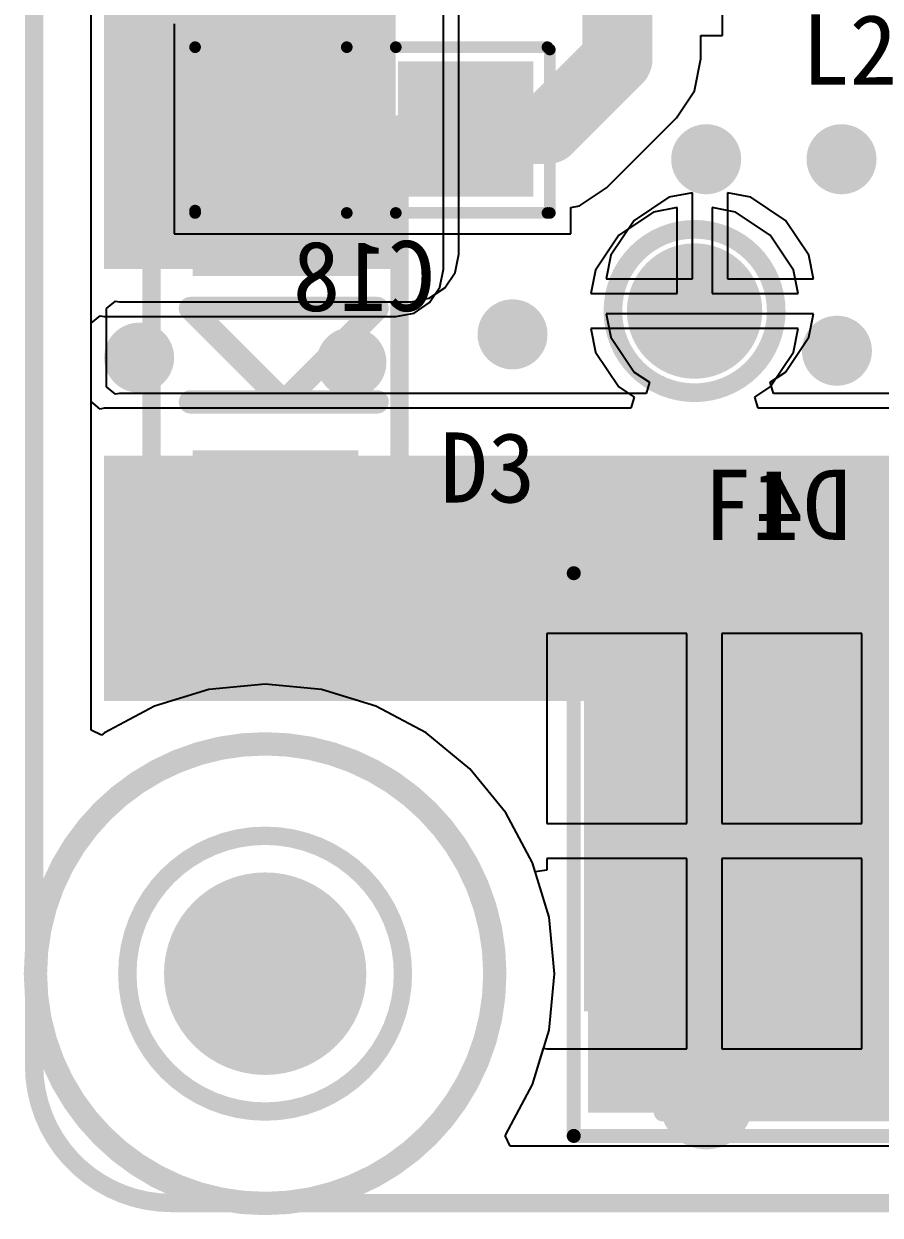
# Model space of a CAD drawing. Header units: millimetres. Extents: x 192 to 285.3, y 128.7 to 184.7.
# Drawn here: x 191.99 to 201.31, y 134.47 to 147.43 of the extents above; entities that cross this region are included whole.
import ezdxf

# ---------------------------------------------------------------- set-up
doc = ezdxf.new("R2010")
doc.units = ezdxf.units.MM
for name, color, linetype in [('BottomLayer', 5, 'Continuous'), ('BottomOverlay', 54, 'Continuous'), ('BottomPaste', 16, 'Continuous'), ('BottomSolder', 6, 'Continuous'), ('ConnectLayer', 7, 'Continuous'), ('KeepOutLayer', 6, 'Continuous'), ('MidLayer1', 16, 'Continuous'), ('MidLayer2', 76, 'Continuous'), ('MultiLayer', 9, 'Continuous'), ('PadHoleLayer', 156, 'Continuous'), ('TopLayer', 1, 'Continuous'), ('TopOverlay', 2, 'Continuous'), ('TopPaste', 8, 'Continuous'), ('TopSolder', 216, 'Continuous'), ('ViaHoleLayer', 16, 'Continuous')]:
    doc.layers.add(name, color=color, linetype=linetype)

# ---------------------------------------------------------------- blocks, each defined once
blk = doc.blocks.new('2920_59')
at = {"layer": 'TopLayer'}
for points in [[(7.548, 2.739), (4.048, 2.739), (7.548, -2.701), (4.048, -2.701)], [(1.757, 2.713), (-1.743, 2.713), (1.757, -2.727), (-1.743, -2.727)]]:
    blk.add_solid(points, dxfattribs=at)
at = {"layer": 'TopOverlay', "const_width": 0.152}
for points in [[(-2, -3.08), (-2, 3.041)], [(-2, 3.041), (1.81, 3.041)], [(4.045, 3.016), (7.779, 3.016)], [(7.779, -3.029), (7.779, 3.016)], [(4.045, -3.029), (7.779, -3.029)], [(-2, -3.08), (1.759, -3.08)]]:
    blk.add_lwpolyline(points, dxfattribs=at)
at = {"layer": 'TopOverlay', "const_width": 0.0762}
for points in [[(-2.038, 3.041, 1), (-1.962, 3.041, 1)], [(-2.038, 3.041, 1), (-1.962, 3.041, 1)], [(1.772, 3.041, 1), (1.848, 3.041, 1)], [(4.007, 3.016, 1), (4.083, 3.016, 1)], [(7.741, 3.016, 1), (7.817, 3.016, 1)], [(7.741, 3.016, 1), (7.817, 3.016, 1)], [(4.007, -3.029, 1), (4.083, -3.029, 1)], [(7.741, -3.029, 1), (7.817, -3.029, 1)], [(7.741, -3.029, 1), (7.817, -3.029, 1)], [(-2.038, -3.08, 1), (-1.962, -3.08, 1)], [(-2.038, -3.08, 1), (-1.962, -3.08, 1)], [(1.721, -3.08, 1), (1.797, -3.08, 1)]]:
    blk.add_lwpolyline(points, format="xyb", close=True, dxfattribs=at)
at = {"layer": 'TopPaste'}
for points in [[(7.548, 2.739), (4.048, 2.739), (7.548, -2.701), (4.048, -2.701)], [(1.757, 2.713), (-1.743, 2.713), (1.757, -2.727), (-1.743, -2.727)]]:
    blk.add_solid(points, dxfattribs=at)
at = {"layer": 'TopSolder'}
for points in [[(1.858, 2.815), (-1.845, 2.815), (1.858, -2.828), (-1.845, -2.828)], [(7.649, 2.84), (3.946, 2.84), (7.649, -2.803), (3.946, -2.803)]]:
    blk.add_solid(points, dxfattribs=at)
blk = doc.blocks.new('SMCJ40A_B_60')
at = {"layer": 'BottomLayer'}
for points in [[(-2.293, -1.75), (-2.293, 1.75), (-4.706, -1.75), (-4.706, 1.75)], [(4.706, -1.75), (4.706, 1.75), (2.293, -1.75), (2.293, 1.75)]]:
    blk.add_solid(points, dxfattribs=at)
at = {"layer": 'BottomOverlay', "const_width": 0.2}
for points in [[(-3.95, 2.1), (-3.95, 2.95)], [(-3.95, 2.95), (3.95, 2.95)], [(3.95, 2.1), (3.95, 2.95)], [(-0.833, -1.575), (-0.833, 1.499)], [(-0.833, 1.499), (0.716, -0.051)], [(0.767, -1.626), (0.767, 1.575)], [(-0.808, -1.575), (0.716, -0.051)], [(-3.95, -2.95), (-3.95, -2.1)], [(3.95, -2.95), (3.95, -2.1)], [(-3.95, -2.95), (3.95, -2.95)]]:
    blk.add_lwpolyline(points, dxfattribs=at)
at = {"layer": 'BottomOverlay'}
for points, const_width in [([(-4, 2.95, 1), (-3.9, 2.95, 1)], 0.1), ([(-4, 2.95, 1), (-3.9, 2.95, 1)], 0.1), ([(3.9, 2.95, 1), (4, 2.95, 1)], 0.1), ([(3.9, 2.95, 1), (4, 2.95, 1)], 0.1), ([(-4, 2.1, 1), (-3.9, 2.1, 1)], 0.1), ([(3.9, 2.1, 1), (4, 2.1, 1)], 0.1), ([(-0.883, 1.499, 1), (-0.783, 1.499, 1)], 0.1), ([(-0.883, 1.499, 1), (-0.783, 1.499, 1)], 0.1), ([(0.717, 1.575, 1), (0.817, 1.575, 1)], 0.1), ([(5.33, 0, 1), (5.03, 0, 1)], 0.3), ([(4.955, 0, 1), (5.105, 0, 1)], 0.15), ([(5.255, 0, 1), (5.405, 0, 1)], 0.15), ([(0.666, -0.051, 1), (0.766, -0.051, 1)], 0.1), ([(0.666, -0.051, 1), (0.766, -0.051, 1)], 0.1), ([(-0.883, -1.575, 1), (-0.783, -1.575, 1)], 0.1), ([(-0.858, -1.575, 1), (-0.758, -1.575, 1)], 0.1), ([(0.717, -1.626, 1), (0.817, -1.626, 1)], 0.1), ([(-4, -2.1, 1), (-3.9, -2.1, 1)], 0.1), ([(3.9, -2.1, 1), (4, -2.1, 1)], 0.1), ([(-4, -2.95, 1), (-3.9, -2.95, 1)], 0.1), ([(-4, -2.95, 1), (-3.9, -2.95, 1)], 0.1), ([(3.9, -2.95, 1), (4, -2.95, 1)], 0.1), ([(3.9, -2.95, 1), (4, -2.95, 1)], 0.1)]:
    blk.add_lwpolyline(points, format="xyb", close=True, dxfattribs=dict(at, const_width=const_width))
at = {"layer": 'BottomPaste'}
for points in [[(-2.293, -1.75), (-2.293, 1.75), (-4.706, -1.75), (-4.706, 1.75)], [(4.706, -1.75), (4.706, 1.75), (2.293, -1.75), (2.293, 1.75)]]:
    blk.add_solid(points, dxfattribs=at)
at = {"layer": 'BottomSolder'}
for points in [[(-2.192, -1.852), (-2.192, 1.852), (-4.808, -1.852), (-4.808, 1.852)], [(4.808, -1.852), (4.808, 1.852), (2.192, -1.852), (2.192, 1.852)]]:
    blk.add_solid(points, dxfattribs=at)
blk = doc.blocks.new('0805_B_76')
at = {"layer": 'BottomLayer'}
for points in [[(-0.635, -0.635), (0.635, -0.635), (-0.635, 0.635), (0.635, 0.635)], [(1.397, -0.635), (2.667, -0.635), (1.397, 0.635), (2.667, 0.635)]]:
    blk.add_solid(points, dxfattribs=at)
at = {"layer": 'BottomOverlay', "const_width": 0.127}
for points in [[(-0.9144, -0.889), (-0.9144, 0.889)], [(-0.9144, 0.889), (0.7366, 0.889)], [(1.27, 0.889), (2.921, 0.889)], [(2.9464, -0.9144), (2.9464, 0.8636)], [(-0.9144, -0.9144), (0.7366, -0.9144)], [(1.27, -0.9144), (2.921, -0.9144)]]:
    blk.add_lwpolyline(points, dxfattribs=at)
at = {"layer": 'BottomOverlay', "const_width": 0.0635}
for points in [[(-0.94615, 0.889, 1), (-0.88265, 0.889, 1)], [(-0.94615, 0.889, 1), (-0.88265, 0.889, 1)], [(0.70485, 0.889, 1), (0.76835, 0.889, 1)], [(1.23825, 0.889, 1), (1.30175, 0.889, 1)], [(2.88925, 0.889, 1), (2.95275, 0.889, 1)], [(2.91465, 0.8636, 1), (2.97815, 0.8636, 1)], [(-0.94615, -0.889, 1), (-0.88265, -0.889, 1)], [(-0.94615, -0.9144, 1), (-0.88265, -0.9144, 1)], [(0.70485, -0.9144, 1), (0.76835, -0.9144, 1)], [(1.23825, -0.9144, 1), (1.30175, -0.9144, 1)], [(2.88925, -0.9144, 1), (2.95275, -0.9144, 1)], [(2.91465, -0.9144, 1), (2.97815, -0.9144, 1)]]:
    blk.add_lwpolyline(points, format="xyb", close=True, dxfattribs=at)
at = {"layer": 'BottomPaste'}
for points in [[(-0.635, -0.635), (0.635, -0.635), (-0.635, 0.635), (0.635, 0.635)], [(1.397, -0.635), (2.667, -0.635), (1.397, 0.635), (2.667, 0.635)]]:
    blk.add_solid(points, dxfattribs=at)
at = {"layer": 'BottomSolder'}
for points in [[(-0.7366, -0.7366), (0.7366, -0.7366), (-0.7366, 0.7366), (0.7366, 0.7366)], [(1.2954, -0.7366), (2.7686, -0.7366), (1.2954, 0.7366), (2.7686, 0.7366)]]:
    blk.add_solid(points, dxfattribs=at)
blk = doc.blocks.new('DO_214AC_150')
at = {"layer": 'TopLayer'}
for points in [[(-1.137, -0.794), (1.163, -0.794), (-1.137, 0.806), (1.163, 0.806)], [(3.263, -0.794), (5.563, -0.794), (3.263, 0.806), (5.563, 0.806)]]:
    blk.add_solid(points, dxfattribs=at)
at = {"layer": 'TopOverlay'}
for points, const_width in [([(4.813, 1.356), (-0.387, 1.356)], 0.2), ([(2.635, 0.095), (1.619, 1.111)], 0.254), ([(1.619, -0.921), (1.619, 1.111)], 0.254), ([(2.635, 0.603), (2.635, 1.111)], 0.254), ([(2.635, -0.921), (2.635, 0.603)], 0.254), ([(1.619, -0.921), (2.635, 0.095)], 0.254), ([(4.813, -1.344), (-0.387, -1.344)], 0.2)]:
    blk.add_lwpolyline(points, dxfattribs=dict(at, const_width=const_width))
for points, const_width in [([(-0.437, 1.356, 1), (-0.337, 1.356, 1)], 0.1), ([(4.763, 1.356, 1), (4.863, 1.356, 1)], 0.1), ([(1.556, 1.111, 1), (1.683, 1.111, 1)], 0.127), ([(1.556, 1.111, 1), (1.683, 1.111, 1)], 0.127), ([(2.572, 1.111, 1), (2.699, 1.111, 1)], 0.127), ([(2.572, 0.603, 1), (2.699, 0.603, 1)], 0.127), ([(2.572, 0.603, 1), (2.699, 0.603, 1)], 0.127), ([(2.572, 0.095, 1), (2.699, 0.095, 1)], 0.127), ([(2.572, 0.095, 1), (2.699, 0.095, 1)], 0.127), ([(1.556, -0.921, 1), (1.683, -0.921, 1)], 0.127), ([(1.556, -0.921, 1), (1.683, -0.921, 1)], 0.127), ([(2.572, -0.921, 1), (2.699, -0.921, 1)], 0.127), ([(-0.437, -1.344, 1), (-0.337, -1.344, 1)], 0.1), ([(4.763, -1.344, 1), (4.863, -1.344, 1)], 0.1)]:
    blk.add_lwpolyline(points, format="xyb", close=True, dxfattribs=dict(at, const_width=const_width))
at = {"layer": 'TopPaste'}
for points in [[(-1.137, -0.794), (1.163, -0.794), (-1.137, 0.806), (1.163, 0.806)], [(3.263, -0.794), (5.563, -0.794), (3.263, 0.806), (5.563, 0.806)]]:
    blk.add_solid(points, dxfattribs=at)
at = {"layer": 'TopSolder'}
for points in [[(-1.238, -0.895), (1.265, -0.895), (-1.238, 0.908), (1.265, 0.908)], [(3.162, -0.895), (5.665, -0.895), (3.162, 0.908), (5.665, 0.908)]]:
    blk.add_solid(points, dxfattribs=at)
blk = doc.blocks.new('TESTPOINT_162')
at = {"layer": 'TopLayer', "const_width": 0.635}
blk.add_lwpolyline([(-0.3175, 0, 1), (0.3175, 0, 1)], format="xyb", close=True, dxfattribs=at)
at = {"layer": 'TopOverlay'}
for points, const_width in [([(0.889, 0, 1), (-0.889, 0, 1)], 0.2032), ([(-0.9398, 0, 1), (-0.8382, 0, 1)], 0.1016), ([(0.8382, 0, 1), (0.9398, 0, 1)], 0.1016)]:
    blk.add_lwpolyline(points, format="xyb", close=True, dxfattribs=dict(at, const_width=const_width))
at = {"layer": 'TopPaste', "const_width": 0.635}
blk.add_lwpolyline([(-0.3175, 0, 1), (0.3175, 0, 1)], format="xyb", close=True, dxfattribs=at)
at = {"layer": 'TopSolder', "const_width": 0.7366}
blk.add_lwpolyline([(-0.3683, 0, 1), (0.3683, 0, 1)], format="xyb", close=True, dxfattribs=at)

msp = doc.modelspace()

# ---------------------------------------------------------------- linework, layer by layer
at = {"layer": 'BottomLayer'}
for p, q in [((192.723, 139.747), (192.723, 174.033)), ((199.596, 147.303), (199.596, 149.335)), ((193.627, 147.43), (193.627, 145.144)), ((199.36, 147.049), (199.36, 147.303)), ((199.36, 147.303), (199.596, 147.303)), ((199.291, 146.702), (199.36, 147.049)), ((199.36, 147.049), (199.36, 147.049)), ((199.36, 147.049), (199.36, 147.049)), ((199.36, 147.049), (199.36, 147.049)), ((199.094, 146.408), (199.291, 146.702)), ((198.332, 145.646), (199.094, 146.408)), ((198.038, 145.45), (198.332, 145.646)), ((197.945, 145.431), (198.038, 145.45)), ((197.945, 145.144), (197.945, 145.431)), ((193.627, 145.144), (197.945, 145.144)), ((199.208, 140.798), (197.684, 140.798)), ((197.684, 140.798), (197.684, 138.731)), ((199.208, 138.731), (199.208, 140.798)), ((201.113, 140.798), (199.589, 140.798)), ((199.589, 140.798), (199.589, 138.731)), ((201.113, 138.731), (201.113, 140.798)), ((194.618, 140.248), (194.004, 140.188)), ((195.233, 140.188), (194.618, 140.248)), ((194.004, 140.188), (193.413, 140.008)), ((195.824, 140.008), (195.233, 140.188)), ((193.413, 140.008), (192.868, 139.717)), ((196.369, 139.717), (195.824, 140.008)), ((192.838, 139.693), (192.723, 139.747)), ((192.868, 139.717), (192.838, 139.693)), ((196.846, 139.326), (196.369, 139.717)), ((197.238, 138.848), (196.846, 139.326)), ((197.529, 138.304), (197.238, 138.848)), ((197.684, 138.731), (199.208, 138.731)), ((199.589, 138.731), (201.113, 138.731)), ((197.558, 138.206), (197.529, 138.304)), ((199.208, 138.35), (197.684, 138.35)), ((197.684, 138.35), (197.684, 138.225)), ((199.208, 136.282), (199.208, 138.35)), ((201.113, 138.35), (199.589, 138.35)), ((199.589, 138.35), (199.589, 136.282)), ((201.113, 136.282), (201.113, 138.35)), ((197.684, 138.225), (197.558, 138.206)), ((197.529, 135.893), (197.649, 136.287)), ((197.649, 136.287), (197.684, 136.282)), ((197.684, 136.282), (197.684, 136.282)), ((197.684, 136.282), (197.684, 136.282)), ((197.684, 136.282), (199.208, 136.282)), ((199.589, 136.282), (201.113, 136.282)), ((197.238, 135.348), (197.529, 135.893)), ((197.229, 135.338), (197.238, 135.348)), ((197.284, 135.223), (197.229, 135.338)), ((203.945, 135.223), (197.284, 135.223))]:
    msp.add_line(p, q, dxfattribs=at)
for points, const_width in [([(194.743, 146.314), (194.743, 149.523)], 0.762), ([(198.453, 147.049), (198.453, 148.446)], 0.762), ([(197.691, 146.287), (198.453, 147.049)], 0.762), ([(196.802, 146.287), (197.691, 146.287)], 0.762), ([(199.419, 135.695), (199.419, 141.436)], 1.016), ([(199.469, 138.565), (201.451, 138.565)], 0.762), ([(199.393, 135.67), (199.419, 135.695)], 0.3)]:
    msp.add_lwpolyline(points, dxfattribs=dict(at, const_width=const_width))
for points, const_width in [([(198.263, 147.049, 1), (198.644, 147.049, 1)], 0.381), ([(198.263, 147.049, 1), (198.644, 147.049, 1)], 0.381), ([(194.553, 146.314, 1), (194.934, 146.314, 1)], 0.381), ([(196.612, 146.287, 1), (196.993, 146.287, 1)], 0.381), ([(197.501, 146.287, 1), (197.882, 146.287, 1)], 0.381), ([(197.501, 146.287, 1), (197.882, 146.287, 1)], 0.381), ([(199.228, 145.957, 1), (199.609, 145.957, 1)], 0.381), ([(200.701, 145.957, 1), (201.082, 145.957, 1)], 0.381), ([(197.12, 144.052, 1), (197.501, 144.052, 1)], 0.381), ([(200.651, 143.874, 1), (201.032, 143.874, 1)], 0.381), ([(193.056, 143.798, 1), (193.437, 143.798, 1)], 0.381), ([(195.367, 143.747, 1), (195.748, 143.747, 1)], 0.381), ([(199.165, 141.436, 1), (199.673, 141.436, 1)], 0.508), ([(199.279, 138.565, 1), (199.66, 138.565, 1)], 0.381), ([(201.26, 138.565, 1), (201.641, 138.565, 1)], 0.381), ([(194.118, 137.098, 1), (195.118, 137.098, 1)], 1), ([(199.165, 135.695, 1), (199.673, 135.695, 1)], 0.508), ([(199.318, 135.67, 1), (199.468, 135.67, 1)], 0.15), ([(199.344, 135.695, 1), (199.494, 135.695, 1)], 0.15)]:
    msp.add_lwpolyline(points, format="xyb", close=True, dxfattribs=dict(at, const_width=const_width))
at = {"layer": 'BottomSolder', "const_width": 1.102}
msp.add_lwpolyline([(194.068, 137.098, 1), (195.169, 137.098, 1)], format="xyb", close=True, dxfattribs=at)
at = {"layer": 'ConnectLayer'}
for p, q in [((192.723, 139.747), (192.723, 174.033)), ((192.723, 139.747), (192.723, 174.033)), ((199.596, 147.303), (199.596, 149.335)), ((196.725, 144.923), (196.725, 148.219)), ((193.627, 147.43), (193.627, 145.144)), ((199.36, 147.049), (199.36, 147.303)), ((199.36, 147.303), (199.596, 147.303)), ((199.291, 146.702), (199.36, 147.049)), ((199.36, 147.049), (199.36, 147.049)), ((199.36, 147.049), (199.36, 147.049)), ((199.36, 147.049), (199.36, 147.049)), ((199.094, 146.408), (199.291, 146.702)), ((198.332, 145.646), (199.094, 146.408)), ((198.038, 145.45), (198.332, 145.646)), ((199.012, 145.543), (198.634, 145.29)), ((199.268, 145.593), (199.012, 145.543)), ((199.268, 144.656), (199.268, 145.593)), ((199.904, 145.543), (199.649, 145.593)), ((199.649, 145.593), (199.649, 144.656)), ((200.282, 145.29), (199.904, 145.543)), ((197.945, 145.431), (198.038, 145.45)), ((197.945, 145.144), (197.945, 145.431)), ((198.634, 145.29), (198.381, 144.912)), ((200.535, 144.912), (200.282, 145.29)), ((193.627, 145.144), (197.945, 145.144)), ((196.685, 144.725), (196.725, 144.923)), ((198.381, 144.912), (198.331, 144.656)), ((200.586, 144.656), (200.535, 144.912)), ((196.573, 144.557), (196.685, 144.725)), ((198.331, 144.656), (199.268, 144.656)), ((199.649, 144.656), (200.586, 144.656)), ((196.405, 144.445), (196.573, 144.557)), ((192.89, 144.333), (192.988, 144.414)), ((192.988, 144.414), (193.032, 144.405)), ((193.032, 144.405), (196.207, 144.405)), ((196.207, 144.405), (196.405, 144.445)), ((192.89, 143.481), (192.89, 144.333)), ((200.586, 144.275), (198.331, 144.275)), ((198.331, 144.275), (198.381, 144.02)), ((200.535, 144.02), (200.586, 144.275)), ((198.381, 144.02), (198.634, 143.642)), ((200.282, 143.642), (200.535, 144.02)), ((198.634, 143.642), (198.801, 143.531)), ((200.116, 143.531), (200.282, 143.642)), ((192.988, 143.4), (192.89, 143.481)), ((198.801, 143.531), (198.764, 143.409)), ((200.153, 143.409), (200.116, 143.531)), ((193.032, 143.409), (192.988, 143.4)), ((198.764, 143.409), (193.032, 143.409)), ((201.922, 143.409), (200.153, 143.409)), ((199.208, 140.798), (197.684, 140.798)), ((197.684, 140.798), (197.684, 138.731)), ((199.208, 138.731), (199.208, 140.798)), ((201.113, 140.798), (199.589, 140.798)), ((199.589, 140.798), (199.589, 138.731)), ((201.113, 138.731), (201.113, 140.798)), ((194.618, 140.248), (194.004, 140.188)), ((194.618, 140.248), (194.004, 140.188)), ((195.233, 140.188), (194.618, 140.248)), ((195.233, 140.188), (194.618, 140.248)), ((194.004, 140.188), (193.413, 140.008)), ((194.004, 140.188), (193.413, 140.008)), ((195.824, 140.008), (195.233, 140.188)), ((195.824, 140.008), (195.233, 140.188)), ((193.413, 140.008), (192.868, 139.717)), ((193.413, 140.008), (192.868, 139.717)), ((196.369, 139.717), (195.824, 140.008)), ((196.369, 139.717), (195.824, 140.008)), ((192.838, 139.693), (192.723, 139.747)), ((192.838, 139.693), (192.723, 139.747)), ((192.868, 139.717), (192.838, 139.693)), ((192.868, 139.717), (192.838, 139.693)), ((196.846, 139.326), (196.369, 139.717)), ((196.846, 139.326), (196.369, 139.717)), ((197.238, 138.848), (196.846, 139.326)), ((197.238, 138.848), (196.846, 139.326)), ((197.529, 138.304), (197.238, 138.848)), ((197.529, 138.304), (197.238, 138.848)), ((197.684, 138.731), (199.208, 138.731)), ((199.589, 138.731), (201.113, 138.731)), ((197.708, 137.713), (197.529, 138.304)), ((197.558, 138.206), (197.529, 138.304)), ((199.208, 138.35), (197.684, 138.35)), ((197.684, 138.35), (197.684, 138.225)), ((199.208, 136.282), (199.208, 138.35)), ((201.113, 138.35), (199.589, 138.35)), ((199.589, 138.35), (199.589, 136.282)), ((201.113, 136.282), (201.113, 138.35)), ((197.684, 138.225), (197.558, 138.206)), ((197.769, 137.098), (197.708, 137.713)), ((197.708, 136.483), (197.769, 137.098)), ((197.529, 135.893), (197.708, 136.483)), ((197.529, 135.893), (197.649, 136.287)), ((197.649, 136.287), (197.684, 136.282)), ((197.684, 136.282), (197.684, 136.282)), ((197.684, 136.282), (197.684, 136.282)), ((197.684, 136.282), (199.208, 136.282)), ((199.589, 136.282), (201.113, 136.282)), ((197.238, 135.348), (197.529, 135.893)), ((197.238, 135.348), (197.529, 135.893)), ((197.229, 135.338), (197.238, 135.348)), ((197.229, 135.338), (197.238, 135.348)), ((197.284, 135.223), (197.229, 135.338)), ((197.284, 135.223), (197.229, 135.338)), ((208.27, 135.223), (197.284, 135.223)), ((203.945, 135.223), (197.284, 135.223))]:
    msp.add_line(p, q, dxfattribs=at)
at = {"layer": 'KeepOutLayer', "const_width": 0.2}
for points in [[(192.103, 136.103), (192.103, 183.103)], [(193.603, 134.603), (264.603, 134.603)]]:
    msp.add_lwpolyline(points, dxfattribs=at)
at = {"layer": 'KeepOutLayer', "const_width": 0.1}
for points in [[(192.053, 136.103, 1), (192.153, 136.103, 1)], [(192.053, 136.103, 1), (192.153, 136.103, 1)], [(193.553, 134.603, 1), (193.653, 134.603, 1)], [(193.553, 134.603, 1), (193.653, 134.603, 1)]]:
    msp.add_lwpolyline(points, format="xyb", close=True, dxfattribs=at)
at = {"layer": 'KeepOutLayer', "const_width": 0.2}
msp.add_lwpolyline([(193.603, 134.603, -0.414214), (192.103, 136.103)], format="xyb", dxfattribs=at)
at = {"layer": 'MidLayer1'}
for p, q in [((192.723, 139.747), (192.723, 174.033)), ((194.618, 140.248), (194.004, 140.188)), ((195.233, 140.188), (194.618, 140.248)), ((194.004, 140.188), (193.413, 140.008)), ((195.824, 140.008), (195.233, 140.188)), ((193.413, 140.008), (192.868, 139.717)), ((196.369, 139.717), (195.824, 140.008)), ((192.838, 139.693), (192.723, 139.747)), ((192.868, 139.717), (192.838, 139.693)), ((196.846, 139.326), (196.369, 139.717)), ((197.238, 138.848), (196.846, 139.326)), ((197.529, 138.304), (197.238, 138.848)), ((197.708, 137.713), (197.529, 138.304)), ((197.769, 137.098), (197.708, 137.713)), ((197.708, 136.483), (197.769, 137.098)), ((197.529, 135.893), (197.708, 136.483)), ((197.238, 135.348), (197.529, 135.893)), ((197.229, 135.338), (197.238, 135.348)), ((197.284, 135.223), (197.229, 135.338)), ((208.27, 135.223), (197.284, 135.223))]:
    msp.add_line(p, q, dxfattribs=at)
for points, const_width in [([(199.228, 145.957, 1), (199.609, 145.957, 1)], 0.381), ([(200.701, 145.957, 1), (201.082, 145.957, 1)], 0.381), ([(197.12, 144.052, 1), (197.501, 144.052, 1)], 0.381), ([(200.651, 143.874, 1), (201.032, 143.874, 1)], 0.381), ([(193.056, 143.798, 1), (193.437, 143.798, 1)], 0.381), ([(195.367, 143.747, 1), (195.748, 143.747, 1)], 0.381), ([(194.118, 137.098, 1), (195.118, 137.098, 1)], 1)]:
    msp.add_lwpolyline(points, format="xyb", close=True, dxfattribs=dict(at, const_width=const_width))
at = {"layer": 'MidLayer2'}
for p, q in [((192.723, 139.747), (192.723, 174.033)), ((194.618, 140.248), (194.004, 140.188)), ((195.233, 140.188), (194.618, 140.248)), ((194.004, 140.188), (193.413, 140.008)), ((195.824, 140.008), (195.233, 140.188)), ((193.413, 140.008), (192.868, 139.717)), ((196.369, 139.717), (195.824, 140.008)), ((192.838, 139.693), (192.723, 139.747)), ((192.868, 139.717), (192.838, 139.693)), ((196.846, 139.326), (196.369, 139.717)), ((197.238, 138.848), (196.846, 139.326)), ((197.529, 138.304), (197.238, 138.848)), ((197.708, 137.713), (197.529, 138.304)), ((197.769, 137.098), (197.708, 137.713)), ((197.708, 136.483), (197.769, 137.098)), ((197.529, 135.893), (197.708, 136.483)), ((197.238, 135.348), (197.529, 135.893)), ((197.229, 135.338), (197.238, 135.348)), ((197.284, 135.223), (197.229, 135.338)), ((208.27, 135.223), (197.284, 135.223))]:
    msp.add_line(p, q, dxfattribs=at)
for points, const_width in [([(199.228, 145.957, 1), (199.609, 145.957, 1)], 0.381), ([(200.701, 145.957, 1), (201.082, 145.957, 1)], 0.381), ([(197.12, 144.052, 1), (197.501, 144.052, 1)], 0.381), ([(200.651, 143.874, 1), (201.032, 143.874, 1)], 0.381), ([(193.056, 143.798, 1), (193.437, 143.798, 1)], 0.381), ([(195.367, 143.747, 1), (195.748, 143.747, 1)], 0.381), ([(194.118, 137.098, 1), (195.118, 137.098, 1)], 1)]:
    msp.add_lwpolyline(points, format="xyb", close=True, dxfattribs=dict(at, const_width=const_width))
at = {"layer": 'MultiLayer'}
for points, const_width in [([(199.228, 145.957, 1), (199.609, 145.957, 1)], 0.381), ([(200.701, 145.957, 1), (201.082, 145.957, 1)], 0.381), ([(197.12, 144.052, 1), (197.501, 144.052, 1)], 0.381), ([(200.651, 143.874, 1), (201.032, 143.874, 1)], 0.381), ([(193.056, 143.798, 1), (193.437, 143.798, 1)], 0.381), ([(195.367, 143.747, 1), (195.748, 143.747, 1)], 0.381), ([(194.118, 137.098, 1), (195.118, 137.098, 1)], 1)]:
    msp.add_lwpolyline(points, format="xyb", close=True, dxfattribs=dict(at, const_width=const_width))
at = {"layer": 'PadHoleLayer', "const_width": 1}
msp.add_lwpolyline([(194.118, 137.098, 1), (195.118, 137.098, 1)], format="xyb", close=True, dxfattribs=at)
at = {"layer": 'TopLayer'}
for p, q in [((196.558, 144.763), (196.558, 148.059)), ((199.101, 145.433), (198.846, 145.382)), ((199.101, 144.496), (199.101, 145.433)), ((199.738, 145.382), (199.482, 145.433)), ((199.482, 145.433), (199.482, 144.496)), ((198.846, 145.382), (198.468, 145.13)), ((200.116, 145.13), (199.738, 145.382)), ((198.468, 145.13), (198.215, 144.752)), ((200.368, 144.752), (200.116, 145.13)), ((196.519, 144.565), (196.558, 144.763)), ((198.215, 144.752), (198.164, 144.496)), ((200.419, 144.496), (200.368, 144.752)), ((196.407, 144.397), (196.519, 144.565)), ((198.164, 144.496), (199.101, 144.496)), ((199.482, 144.496), (200.419, 144.496)), ((196.239, 144.284), (196.407, 144.397)), ((192.723, 144.173), (192.821, 144.254)), ((192.821, 144.254), (192.865, 144.245)), ((192.865, 144.245), (196.04, 144.245)), ((196.04, 144.245), (196.239, 144.284)), ((192.723, 143.321), (192.723, 144.173)), ((200.419, 144.115), (198.164, 144.115)), ((198.164, 144.115), (198.215, 143.86)), ((200.368, 143.86), (200.419, 144.115)), ((198.215, 143.86), (198.468, 143.482)), ((200.116, 143.482), (200.368, 143.86)), ((198.468, 143.482), (198.634, 143.37)), ((199.949, 143.37), (200.116, 143.482)), ((198.634, 143.37), (198.597, 143.249)), ((199.986, 143.249), (199.949, 143.37)), ((192.821, 143.24), (192.723, 143.321)), ((192.865, 143.249), (192.821, 143.24)), ((198.597, 143.249), (192.865, 143.249)), ((201.755, 143.249), (199.986, 143.249))]:
    msp.add_line(p, q, dxfattribs=at)
for points, const_width in [([(199.228, 145.957, 1), (199.609, 145.957, 1)], 0.381), ([(200.701, 145.957, 1), (201.082, 145.957, 1)], 0.381), ([(197.12, 144.052, 1), (197.501, 144.052, 1)], 0.381), ([(200.651, 143.874, 1), (201.032, 143.874, 1)], 0.381), ([(193.056, 143.798, 1), (193.437, 143.798, 1)], 0.381), ([(195.367, 143.747, 1), (195.748, 143.747, 1)], 0.381), ([(194.118, 137.098, 1), (195.118, 137.098, 1)], 1)]:
    msp.add_lwpolyline(points, format="xyb", close=True, dxfattribs=dict(at, const_width=const_width))
for points in [[(192.865, 144.763), (196.04, 144.763), (192.865, 149.462), (196.04, 149.462)], [(192.865, 140.064), (201.755, 140.064), (192.865, 142.731), (201.755, 142.731)]]:
    msp.add_solid(points, dxfattribs=at)
at = {"layer": 'TopOverlay'}
for points, const_width in [([(197.118, 137.098, 1), (192.118, 137.098, 1)], 0.254), ([(196.118, 137.098, 1), (193.118, 137.098, 1)], 0.2), ([(192.055, 137.098, 1), (192.182, 137.098, 1)], 0.127), ([(193.068, 137.098, 1), (193.168, 137.098, 1)], 0.1), ([(196.068, 137.098, 1), (196.168, 137.098, 1)], 0.1), ([(197.055, 137.098, 1), (197.182, 137.098, 1)], 0.127)]:
    msp.add_lwpolyline(points, format="xyb", close=True, dxfattribs=dict(at, const_width=const_width))
at = {"layer": 'TopSolder', "const_width": 1.102}
msp.add_lwpolyline([(194.068, 137.098, 1), (195.169, 137.098, 1)], format="xyb", close=True, dxfattribs=at)
at = {"layer": 'ViaHoleLayer', "const_width": 0.191}
for points in [[(199.323, 145.957, 1), (199.514, 145.957, 1)], [(200.797, 145.957, 1), (200.987, 145.957, 1)], [(197.215, 144.052, 1), (197.406, 144.052, 1)], [(193.151, 143.798, 1), (193.342, 143.798, 1)], [(200.746, 143.874, 1), (200.936, 143.874, 1)], [(195.463, 143.747, 1), (195.653, 143.747, 1)]]:
    msp.add_lwpolyline(points, format="xyb", close=True, dxfattribs=at)

# ---------------------------------------------------------------- block references
for name, p, rotation in [('0805_B_76', (194.77, 146.287), 360), ('DO_214AC_150', (194.726, 145.953), 270), ('TESTPOINT_162', (199.292, 144.306), 90), ('2920_59', (199.977, 138.413), 360), ('SMCJ40A_B_60', (202.898, 138.54), 360)]:
    msp.add_blockref(name, p, dxfattribs=dict(rotation=rotation))

# ---------------------------------------------------------------- texts
at = {"layer": 'BottomOverlay', "text_generation_flag": 2}
for s, p in [('C18', (196.472, 144.306)), ('D4', (200.993, 141.817))]:
    msp.add_text(s, height=0.762, dxfattribs=at).set_placement(p)
at = {"layer": 'TopOverlay'}
for s, p in [('L2', (200.46, 146.77)), ('D3', (196.523, 142.223)), ('F1', (199.393, 141.817))]:
    msp.add_text(s, height=0.762, dxfattribs=at).set_placement(p)

doc.saveas('drawing.dxf')
